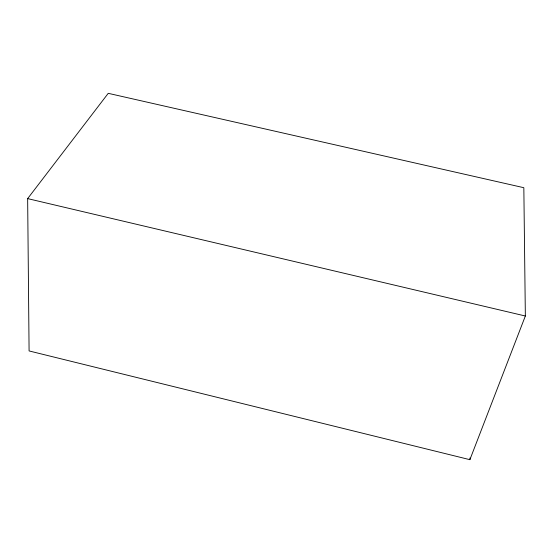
<?xml version="1.0" encoding="UTF-8"?>
<svg xmlns="http://www.w3.org/2000/svg" width="553" height="553" viewBox="0 0 553 553"><rect width="100%" height="100%" fill="white"/><g stroke="black" fill="none" stroke-linecap="round" stroke-linejoin="round"><path stroke-width="0.83" d="M469.884 459.674L525.35 316.005L523.836 187.702L108.243 93.326L27.65 198.61L29.088 350.941L469.884 459.674L469.974 457.953M27.65 198.61L525.35 316.005"/></g></svg>
